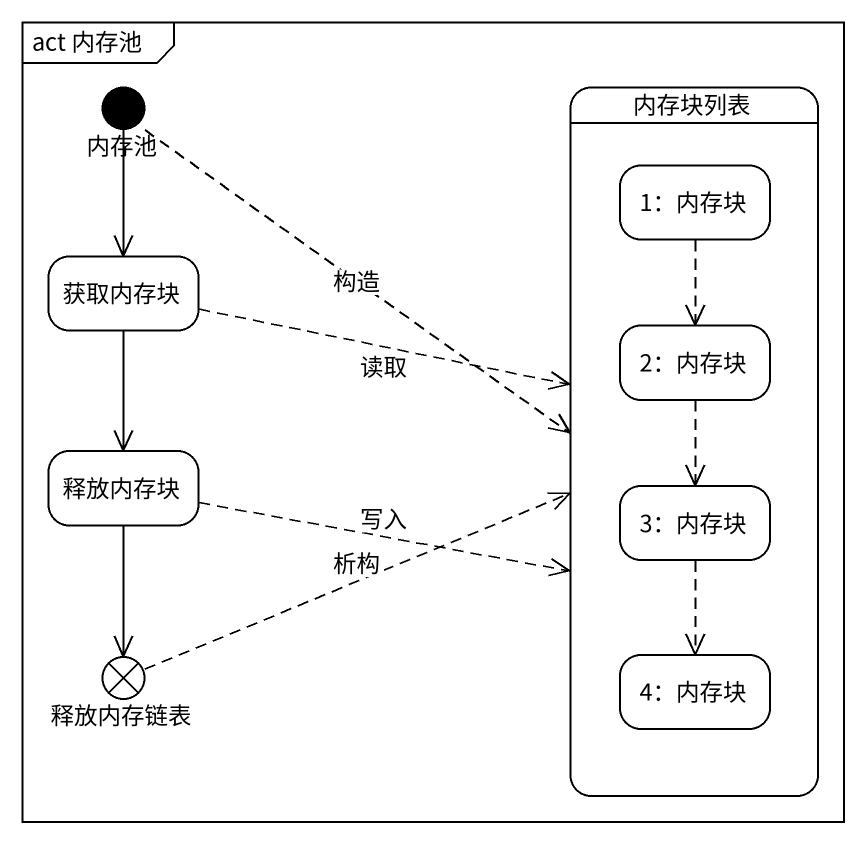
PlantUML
@startuml
mainframe act 内存池
hide empty description
state 内存池 <<start>>
state 内存块列表 {
  state "1：内存块" as s1_内存块
  state "2：内存块" as s2_内存块
  state "3：内存块" as s3_内存块
  state "4：内存块" as s4_内存块
}
state 获取内存块
state 释放内存块
state 释放内存链表 <<end>>
内存池 -right[dashed]-> 内存块列表 : 构造
内存池 --> 获取内存块
s1_内存块 -[dashed]-> s2_内存块
获取内存块 -right[dashed]-> 内存块列表 : 读取
获取内存块 --> 释放内存块
s2_内存块 -[dashed]-> s3_内存块
释放内存块 -right[dashed]-> 内存块列表 : 写入
释放内存块 --> 释放内存链表
s3_内存块 -[dashed]-> s4_内存块
释放内存链表 -right[dashed]-> 内存块列表 : 析构
@enduml
